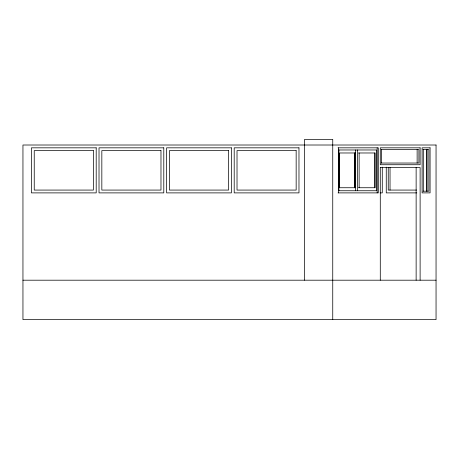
<?xml version="1.0" encoding="UTF-8"?>
<svg xmlns="http://www.w3.org/2000/svg" width="459" height="459" viewBox="0 0 459 459"><rect width="100%" height="100%" fill="white"/><g stroke="black" fill="none" stroke-linecap="round" stroke-linejoin="round"><path stroke-width="0.69" d="M338.042 147.827L378.296 147.827L378.296 192.889L338.042 192.889M381.108 149.496L418.924 149.496L418.924 163.037L381.108 163.037M422.9 149.519L428.872 149.519L428.872 191.196L422.9 191.196M338.799 149.973L376.684 149.973L376.684 190.743L338.799 190.743M355.639 152.979L339.585 152.979L339.597 187.737L355.639 187.737M358.427 152.979L375.175 152.979L375.175 187.737L358.427 187.737M380.287 167.541L420.117 167.541L420.117 280.197M416.571 190.072L388.251 190.072L388.251 167.529M380.144 192.889L382.278 192.889L382.278 167.139M416.841 192.889L386.26 192.889L386.26 167.139M22.95 280.197L436.05 280.197M427.082 149.519L427.082 191.196M426.686 149.519L426.686 191.196M423.301 149.519L423.301 191.196M417.133 149.496L417.133 163.037M416.135 167.541L416.135 280.197M390.041 167.529L390.041 190.072M381.486 149.496L381.486 163.037M380.287 167.529L380.287 280.197M377.16 147.827L377.16 192.889M374.464 152.979L374.464 187.737M359.139 152.979L359.139 187.737M357.63 149.973L357.63 190.743M355.639 149.973L355.639 190.743M354.927 152.979L354.927 187.737M354.641 152.979L354.641 187.737M338.949 149.973L338.949 190.743M338.467 147.827L338.467 192.889M332.746 319.625L332.746 139.375L304.581 139.375L304.581 280.197M436.05 145.01L22.95 145.01L22.95 319.625L436.05 319.625L436.05 145.01M96.201 147.827L31.424 147.827L31.424 192.889L96.201 192.889L96.201 147.827M163.794 147.827L99.018 147.827L99.018 192.889L163.794 192.889L163.794 147.827M231.382 147.827L166.611 147.827L166.611 192.889L231.382 192.889L231.382 147.827M298.975 147.827L234.199 147.827L234.199 192.889L298.975 192.889L298.975 147.827M420.117 147.827L380.287 147.827L380.287 164.724L420.117 164.724L420.117 147.827M430.072 147.827L422.102 147.827L422.102 192.889L430.072 192.889L430.072 147.827M93.384 150.621L34.241 150.621L34.241 190.072L93.384 190.072L93.384 150.621M160.977 150.621L101.835 150.621L101.835 190.072L160.977 190.072L160.977 150.621M228.571 150.621L169.423 150.621L169.423 190.072L228.571 190.072L228.571 150.621M296.158 150.621L237.016 150.621L237.016 190.072L296.158 190.072L296.158 150.621"/></g></svg>
